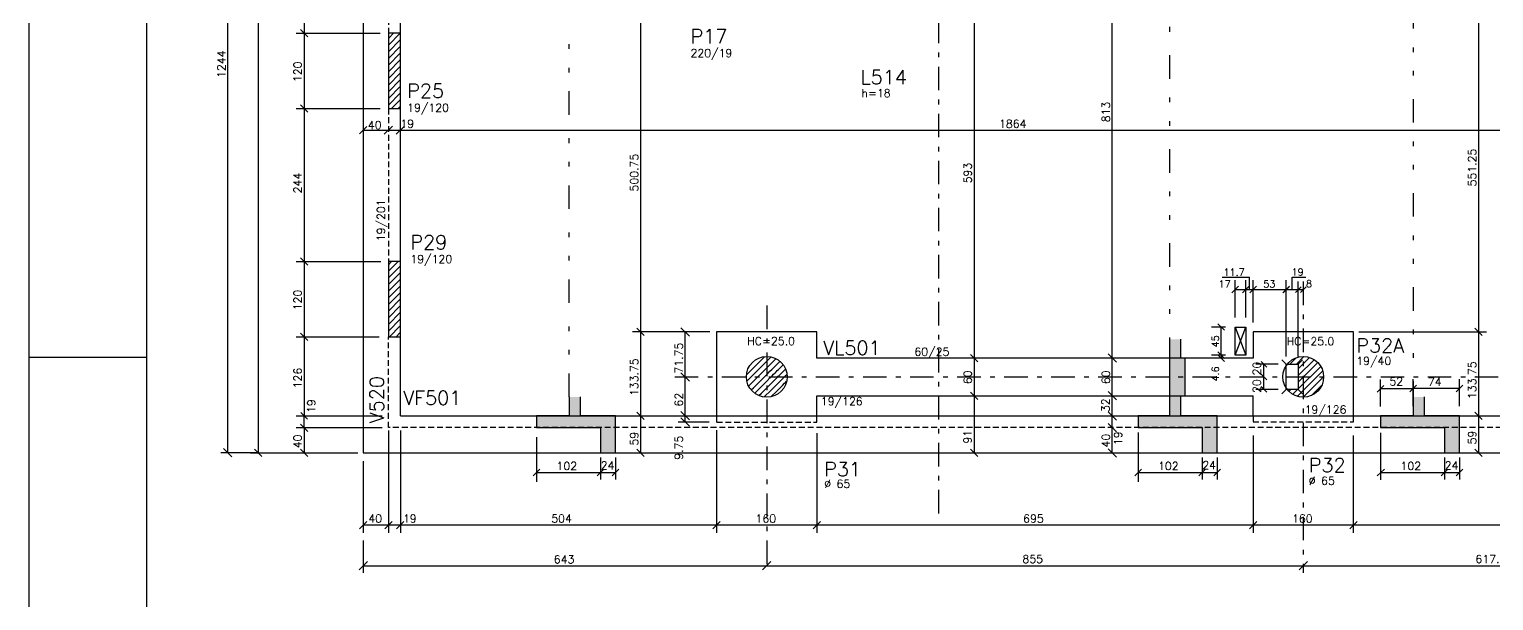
# Model space of a CAD drawing. Extents: x 26307 to 34197, y 0 to 4455.
# Drawn here: x 26307 to 28641, y 1839 to 2750 of the extents above; entities that cross this region are included whole.
import ezdxf

# ---------------------------------------------------------------- set-up
doc = ezdxf.new("R2010")
doc.units = 0
doc.header["$LTSCALE"] = 75
doc.header["$MEASUREMENT"] = 0
for name, pattern in [('ESTILO_TQS_0003', [1, 0.5, -0.2, 0.1, -0.2]), ('ESTILO_TQS_0004', [2, 0.5, -0.4, 0.1, -0.4, 0.1, -0.5]), ('HIDDEN2', [0.1875, 0.125, -0.0625])]:
    doc.linetypes.add(name, pattern=pattern)
doc.layers.get('0').update_dxf_attribs({"color": 3, "linetype": 'CONTINUOUS'})
for name, color, linetype in [('1', 3, 'CONTINUOUS'), ('204', 1, 'ESTILO_TQS_0003'), ('205', 1, 'ESTILO_TQS_0004'), ('210', 3, 'HIDDEN2'), ('212', 3, 'CONTINUOUS'), ('213', 3, 'CONTINUOUS'), ('216', 3, 'CONTINUOUS'), ('220', 5, 'CONTINUOUS'), ('221', 1, 'CONTINUOUS'), ('222', 6, 'CONTINUOUS'), ('226', 4, 'CONTINUOUS'), ('230', 3, 'CONTINUOUS'), ('231', 1, 'CONTINUOUS'), ('233', 6, 'CONTINUOUS'), ('249', 1, 'CONTINUOUS'), ('250', 1, 'CONTINUOUS'), ('253', 253, 'CONTINUOUS')]:
    doc.layers.add(name, color=color, linetype=linetype)
doc.styles.get("Standard").update_dxf_attribs({"font": 'ROMANS.SHX'})

# ---------------------------------------------------------------- blocks, each defined once
blk = doc.blocks.new('_H7A17B2026D-010')
for p, q in [((599.40809, 8607.392387), (615.026682, 8623.010979)), ((599.40809, 8617.998988), (604.42008, 8623.010979)), ((599.40809, 8596.785785), (618.40809, 8615.785785)), ((599.40809, 8586.179183), (618.40809, 8605.179183)), ((599.40809, 8575.572582), (618.40809, 8594.572582)), ((599.40809, 8564.96598), (618.40809, 8583.96598)), ((599.40809, 8554.359378), (618.40809, 8573.359378)), ((599.40809, 8543.752776), (618.40809, 8562.752776)), ((599.40809, 8533.146175), (618.40809, 8552.146175)), ((599.40809, 8522.539573), (618.40809, 8541.539573)), ((599.40809, 8511.932971), (618.40809, 8530.932971)), ((601.092699, 8503.010979), (618.40809, 8520.32637)), ((611.699301, 8503.010979), (618.40809, 8509.719768))]:
    blk.add_line(p, q)
blk = doc.blocks.new('_H7A17B2026D-011')
for p, q in [((599.408085, 8968.01684), (618.402201, 8987.010956)), ((599.408085, 8978.623442), (607.795599, 8987.010956)), ((599.408085, 8957.410238), (618.408085, 8976.410238)), ((599.408085, 8946.803637), (618.408085, 8965.803637)), ((599.408085, 8936.197035), (618.408085, 8955.197035)), ((599.408085, 8925.590433), (618.408085, 8944.590433)), ((599.408085, 8914.983832), (618.408085, 8933.983832)), ((599.408085, 8904.37723), (618.408085, 8923.37723)), ((599.408085, 8893.770628), (618.408085, 8912.770628)), ((599.408085, 8883.164026), (618.408085, 8902.164026)), ((599.408085, 8872.557425), (618.408085, 8891.557425)), ((604.468218, 8867.010956), (618.408085, 8880.950823)), ((615.07482, 8867.010956), (618.408085, 8870.344221))]:
    blk.add_line(p, q)
blk = doc.blocks.new('_H4335135044-006')
for p, q in [((1150.639348, 2306.758936), (1156.426688, 2312.546275)), ((1156.426688, 2312.546275), (1161.514044, 2317.633631)), ((1161.514044, 2317.633631), (1166.158772, 2322.278359)), ((1164.432155, 2309.945141), (1168.726651, 2314.239636)), ((1166.158772, 2322.278359), (1170.548388, 2326.667975)), ((1168.726651, 2314.239636), (1172.647501, 2318.160486)), ((1170.548388, 2326.667975), (1171.825954, 2327.945542)), ((1172.437623, 2307.344007), (1175.939257, 2310.845641)), ((1172.647501, 2318.160486), (1176.352998, 2321.865984)), ((1175.939257, 2310.845641), (1179.13623, 2314.042614)), ((1176.352998, 2321.865984), (1179.971041, 2325.484026)), ((1179.13623, 2314.042614), (1182.157609, 2317.063993)), ((1179.971041, 2325.484026), (1181.906808, 2327.419794)), ((1182.157609, 2317.063993), (1185.107679, 2320.014063)), ((1185.107679, 2320.014063), (1188.081266, 2322.98765)), ((1185.624959, 2309.924741), (1187.962219, 2312.262001)), ((1187.962219, 2312.262001), (1190.244317, 2314.544099)), ((1188.081266, 2322.98765), (1189.771974, 2324.678358)), ((1190.244317, 2314.544099), (1192.544607, 2316.844389)), ((1192.544607, 2316.844389), (1194.938827, 2319.238609)), ((1194.938827, 2319.238609), (1196.149692, 2320.449474)), ((1195.380955, 2309.074135), (1197.007947, 2310.701128)), ((1197.007947, 2310.701128), (1198.701377, 2312.394557)), ((1198.701377, 2312.394557), (1200.523847, 2314.217028)), ((1200.523847, 2314.217028), (1201.26816, 2314.961341)), ((1143.049679, 2299.169266), (1143.764957, 2299.884545)), ((1143.707573, 2289.220558), (1146.486102, 2291.999087)), ((1143.764957, 2299.884545), (1150.639348, 2306.758936)), ((1146.486102, 2291.999087), (1153.743747, 2299.256732)), ((1149.907506, 2284.81389), (1157.804817, 2292.7112)), ((1153.743747, 2299.256732), (1159.546769, 2305.059754)), ((1154.115388, 2278.415171), (1163.014377, 2287.314159)), ((1157.804817, 2292.7112), (1163.722536, 2298.62892)), ((1159.546769, 2305.059754), (1164.432155, 2309.945141)), ((1163.014377, 2287.314159), (1169.123532, 2293.423314)), ((1163.722536, 2298.62892), (1168.454189, 2303.360573)), ((1168.454189, 2303.360573), (1172.437623, 2307.344007)), ((1169.123532, 2293.423314), (1173.701326, 2298.001108)), ((1169.827003, 2283.520184), (1176.121248, 2289.814429)), ((1173.701326, 2298.001108), (1177.36161, 2301.661392)), ((1176.121248, 2289.814429), (1180.442246, 2294.135427)), ((1177.36161, 2301.661392), (1180.44309, 2304.742872)), ((1179.416459, 2282.503038), (1185.538618, 2288.625197)), ((1180.442246, 2294.135427), (1183.680115, 2297.373296)), ((1180.44309, 2304.742872), (1183.151864, 2307.451646)), ((1182.220446, 2274.700423), (1195.704187, 2288.184164)), ((1183.151864, 2307.451646), (1185.624959, 2309.924741)), ((1183.680115, 2297.373296), (1186.26903, 2299.96221)), ((1185.538618, 2288.625197), (1189.228119, 2292.314698)), ((1186.26903, 2299.96221), (1188.448558, 2302.141738)), ((1188.448558, 2302.141738), (1190.36447, 2304.057651)), ((1189.228119, 2292.314698), (1191.760961, 2294.84754)), ((1190.36447, 2304.057651), (1192.113688, 2305.806868)), ((1191.760961, 2294.84754), (1193.658905, 2296.745483)), ((1192.113688, 2305.806868), (1193.76683, 2307.46001)), ((1193.658905, 2296.745483), (1195.17645, 2298.263029)), ((1193.76683, 2307.46001), (1195.380955, 2309.074135)), ((1195.17645, 2298.263029), (1196.454026, 2299.540604)), ((1195.704187, 2288.184164), (1199.450245, 2291.930222)), ((1196.454026, 2299.540604), (1197.577077, 2300.663656)), ((1197.577077, 2300.663656), (1198.602417, 2301.688996)), ((1198.602417, 2301.688996), (1199.57144, 2302.658019)), ((1199.450245, 2291.930222), (1201.250233, 2293.73021)), ((1199.57144, 2302.658019), (1200.517593, 2303.604171)), ((1200.517593, 2303.604171), (1201.471288, 2304.557866)), ((1201.250233, 2293.73021), (1202.33499, 2294.814967)), ((1201.471288, 2304.557866), (1202.463926, 2305.550505)), ((1202.33499, 2294.814967), (1203.079676, 2295.559653)), ((1202.463926, 2305.550505), (1203.532205, 2306.618784)), ((1203.079676, 2295.559653), (1203.637694, 2296.117671)), ((1203.532205, 2306.618784), (1204.724038, 2307.810617)), ((1203.637694, 2296.117671), (1204.083871, 2296.563848)), ((1203.736655, 2285.61003), (1205.655243, 2287.528618)), ((1204.083871, 2296.563848), (1204.459493, 2296.93947)), ((1204.459493, 2296.93947), (1204.789684, 2297.269661)), ((1204.724038, 2307.810617), (1205.093181, 2308.179759)), ((1204.789684, 2297.269661), (1205.091146, 2297.571123)), ((1205.091146, 2297.571123), (1205.37605, 2297.856027)), ((1205.37605, 2297.856027), (1205.65423, 2298.134207)), ((1205.65423, 2298.134207), (1205.934628, 2298.414605)), ((1205.655243, 2287.528618), (1206.898439, 2288.771814)), ((1205.934628, 2298.414605), (1206.226476, 2298.706453)), ((1206.226476, 2298.706453), (1206.540563, 2299.020539)), ((1206.540563, 2299.020539), (1206.890976, 2299.370953)), ((1206.890976, 2299.370953), (1207.297976, 2299.777953)), ((1146.462731, 2281.369115), (1149.907506, 2284.81389)), ((1150.672625, 2274.972408), (1154.115388, 2278.415171)), ((1156.133592, 2269.826773), (1159.382674, 2273.075854)), ((1159.382674, 2273.075854), (1169.827003, 2283.520184)), ((1162.895047, 2265.981626), (1166.675282, 2269.76186)), ((1166.675282, 2269.76186), (1179.416459, 2282.503038)), ((1171.31882, 2263.798797), (1182.220446, 2274.700423)), ((1182.540063, 2264.413438), (1191.34885, 2273.222225)), ((1191.34885, 2273.222225), (1200.236038, 2282.109413)), ((1200.236038, 2282.109413), (1203.736655, 2285.61003))]:
    blk.add_line(p, q)
blk = doc.blocks.new('_H4335135044-008')
for p, q in [((2008.264766, 2315.856216), (2018.257851, 2325.8493)), ((2018.871368, 2315.856216), (2031.182544, 2328.167392)), ((2022.29336, 2308.671606), (2040.260391, 2326.638638)), ((2022.293375, 2298.065019), (2047.538457, 2323.310101)), ((2022.29339, 2287.458433), (2053.390452, 2318.555495)), ((2022.293405, 2276.851847), (2058.074376, 2312.632817)), ((2020.838642, 2264.790481), (2061.331662, 2305.283502)), ((2030.275688, 2263.620926), (2062.773652, 2296.118889)), ((2007.520732, 2272.685775), (2010.691153, 2275.856196)), ((2013.526733, 2268.085174), (2021.29772, 2275.856162)), ((2043.608578, 2266.347214), (2060.035493, 2282.774129))]:
    blk.add_line(p, q)

msp = doc.modelspace()

# ---------------------------------------------------------------- linework, layer by layer
for p, q in [((26307.4, 0), (26307.4, 4455)), ((26307.4, 2227.5), (26494.9, 2227.5))]:
    msp.add_line(p, q)
at = {"layer": '1'}
msp.add_line((26898.7, 2133.9), (31011.7, 2133.9), dxfattribs=at)
for points in [[(26898.7, 2743.9), (26898.7, 3033.9)], [(26898.7, 2379.9), (26898.7, 2623.9)], [(26898.7, 2133.9), (26898.7, 2259.9)], [(28257.7, 2225.9), (27562.7, 2225.9)], [(27562.7, 2165.9), (28257.7, 2165.9)]]:
    msp.add_lwpolyline(points, dxfattribs=at)
at = {"layer": '204'}
for p, q in [((27756.7, 1978), (27756.7, 4094.7)), ((28337.7, 2347.8), (28337.7, 1883.4)), ((27482.7, 2309.7), (27482.7, 1883.4)), ((27336.1, 2195.9), (30585.3, 2195.9))]:
    msp.add_line(p, q, dxfattribs=at)
at = {"layer": '205'}
for p, q in [((27167.7, 2163.8), (27167.7, 3348.9)), ((28124.4, 3008.9), (28124.4, 2255.8)), ((28512.8, 2788.9), (28512.8, 2163.9))]:
    msp.add_line(p, q, dxfattribs=at)
at = {"layer": '210'}
for p, q in [((26879.7, 2114.9), (26879.7, 2259.9)), ((31030.7, 2114.9), (26879.7, 2114.9))]:
    msp.add_line(p, q, dxfattribs=at)
for points in [[(26879.7, 3033.9), (26879.7, 2743.9)], [(26879.7, 2623.9), (26879.7, 2379.9)], [(27402.7, 2133.7), (27402.7, 2123.9), (27562.7, 2123.9), (27562.7, 2133.7)], [(28257.7, 2133.9), (28257.7, 2124.1), (28417.7, 2124.1), (28417.7, 2133.9)]]:
    msp.add_lwpolyline(points, dxfattribs=at)
at = {"layer": '216'}
for p, q in [((26739.4, 2749.7), (26751.1, 2738)), ((26739.4, 2629.7), (26751.1, 2618)), ((26833.8, 2583.5), (26845.5, 2595.2)), ((26873, 2582.7), (26886.3, 2595.9)), ((26892, 2582.7), (26905.3, 2595.9)), ((26739.4, 2385.7), (26751.1, 2374)), ((28223.7, 2329.8), (28234.3, 2340.4)), ((28240.7, 2329.8), (28251.3, 2340.4)), ((28240.7, 2329.8), (28251.3, 2340.4)), ((28252.3, 2329.8), (28263, 2340.4)), ((28252.3, 2329.8), (28263, 2340.4)), ((28305.3, 2329.8), (28316, 2340.4)), ((28306.1, 2330.5), (28315.2, 2339.6)), ((28325.1, 2330.5), (28334.2, 2339.6)), ((28333.1, 2330.5), (28342.2, 2339.6)), ((26739.4, 2265.7), (26751.1, 2254)), ((27275.8, 2273.4), (27287.4, 2261.8)), ((27359.3, 2261), (27346, 2274.2)), ((28212, 2270.1), (28201.4, 2280.7)), ((28611.3, 2273.4), (28623, 2261.8)), ((27807.3, 2231.7), (27819, 2220)), ((28039.9, 2219.2), (28026.7, 2232.5)), ((28201.4, 2235.7), (28212, 2225.1)), ((28212, 2225.1), (28201.4, 2235.7)), ((28201.4, 2231.2), (28212, 2220.6)), ((28279.4, 2211.3), (28270.4, 2220.4)), ((27359.3, 2189.2), (27346, 2202.5)), ((28279.4, 2191.3), (28270.4, 2200.4)), ((27807.3, 2171.7), (27819, 2160)), ((28039.9, 2159.2), (28026.7, 2172.5)), ((28279.4, 2171.3), (28270.4, 2180.4)), ((28455.5, 2171.5), (28466.1, 2182.1)), ((28518.1, 2182.5), (28507.5, 2171.9)), ((28592.1, 2182.5), (28581.5, 2171.9)), ((26750.5, 2128.6), (26739.9, 2139.2)), ((27275.8, 2139.7), (27287.4, 2128)), ((27359.3, 2127.2), (27346, 2140.5)), ((27359.3, 2117.3), (27346, 2130.5)), ((28039.9, 2127), (28026.7, 2140.3)), ((28611.3, 2139.7), (28623, 2128)), ((26739.4, 2120.7), (26751.1, 2109)), ((28039.9, 2108), (28026.7, 2121.3)), ((26630.3, 2068.2), (26617.1, 2081.5)), ((26666.4, 2080.7), (26678, 2069)), ((26739.4, 2080.7), (26751.1, 2069)), ((27275.8, 2080.7), (27287.4, 2069)), ((27807.3, 2080.7), (27819, 2069)), ((28039.9, 2068), (28026.7, 2081.3)), ((28611.3, 2080.7), (28623, 2069)), ((27110.4, 2038.3), (27121, 2048.9)), ((27212.4, 2038), (27223, 2048.6)), ((27236.4, 2038), (27247, 2048.6)), ((28069.1, 2038.3), (28079.7, 2048.9)), ((28069.1, 2038.3), (28079.7, 2048.9)), ((28171.1, 2038.3), (28181.7, 2048.9)), ((28195.1, 2038.3), (28205.7, 2048.9)), ((28455.5, 2037.9), (28467.1, 2048.5)), ((28557.5, 2038), (28568.1, 2048.6)), ((28581.5, 2038), (28592.1, 2048.6)), ((26833.8, 1953.8), (26845.5, 1965.5)), ((26873.8, 1953.8), (26885.5, 1965.5)), ((26892.8, 1953.8), (26904.5, 1965.5)), ((27396.8, 1953.8), (27408.5, 1965.5)), ((27556.8, 1953.8), (27568.5, 1965.5)), ((28251.8, 1953.8), (28263.5, 1965.5)), ((28411.8, 1953.8), (28423.5, 1965.5)), ((26833, 1888.1), (26846.3, 1901.3)), ((27476, 1888.1), (27489.3, 1901.3)), ((28331, 1888.1), (28344.3, 1901.3))]:
    msp.add_line(p, q, dxfattribs=at)
at = {"layer": '220'}
for p, q in [((28124.4, 2255.8), (28124.4, 2133.9)), ((28142.4, 2225.9), (28142.4, 2255.8)), ((28149.4, 2225.9), (28142.4, 2225.9)), ((28149.4, 2165.9), (28149.4, 2225.9)), ((27167.7, 2163.8), (27167.7, 2133.9)), ((27185.7, 2133.9), (27185.7, 2163.8)), ((28142.4, 2133.9), (28142.4, 2165.9)), ((28142.4, 2165.9), (28149.4, 2165.9)), ((27167.7, 2133.9), (27115.7, 2133.9)), ((27115.7, 2133.9), (27115.7, 2114.9)), ((27241.7, 2133.9), (27185.7, 2133.9)), ((27241.7, 2074.9), (27241.7, 2133.9)), ((28124.4, 2133.9), (28074.4, 2133.9)), ((28074.4, 2133.9), (28074.4, 2114.9)), ((28200.4, 2133.9), (28142.4, 2133.9)), ((28200.4, 2074.9), (28200.4, 2133.9)), ((27115.7, 2114.9), (27217.7, 2114.9)), ((27217.7, 2114.9), (27217.7, 2074.9)), ((28074.4, 2114.9), (28176.4, 2114.9)), ((28176.4, 2114.9), (28176.4, 2074.9)), ((27217.7, 2074.9), (27241.7, 2074.9)), ((28176.4, 2074.9), (28200.4, 2074.9))]:
    msp.add_line(p, q, dxfattribs=at)
msp.add_lwpolyline([(28512.8, 2163.9), (28512.8, 2133.9), (28460.8, 2133.9), (28460.8, 2114.9), (28562.8, 2114.9), (28562.8, 2074.9), (28586.8, 2074.9), (28586.8, 2133.9), (28530.8, 2133.9), (28530.8, 2163.9)], dxfattribs=at)
at = {"layer": '222'}
for p, q in [((26494.9, 75), (26494.9, 4380)), ((28303.6, 2222.9), (28310.7, 2215.9)), ((28329.7, 2215.9), (28336.7, 2222.9)), ((28303.6, 2168.8), (28310.7, 2175.9)), ((28329.7, 2175.9), (28336.7, 2168.8))]:
    msp.add_line(p, q, dxfattribs=at)
for points in [[(26879.7, 2623.9), (26898.7, 2623.9), (26898.7, 2743.9), (26879.7, 2743.9), (26879.7, 2623.9)], [(26879.7, 2259.9), (26898.7, 2259.9), (26898.7, 2379.9), (26879.7, 2379.9), (26879.7, 2259.9)], [(28310.7, 2215.9), (28329.7, 2215.9), (28329.7, 2175.9), (28310.7, 2175.9), (28310.7, 2215.9)]]:
    msp.add_lwpolyline(points, dxfattribs=at)
for centre in [(27482.7, 2195.9), (28337.7, 2195.9)]:
    msp.add_circle(centre, 32.5, dxfattribs=at)
at = {"layer": '230'}
for p, q in [((27562.7, 2133.7), (27562.7, 2165.9)), ((28257.7, 2133.7), (28257.7, 2165.9))]:
    msp.add_line(p, q, dxfattribs=at)
for points in [[(28707.2, 3552.9), (28369.7, 3552.9), (28369.7, 3840.9), (26839.7, 3840.9), (26839.7, 2074.9), (31070.7, 2074.9), (31070.7, 3840.9), (29540.7, 3840.9), (29540.7, 3552.9), (29203.2, 3552.9)], [(27562.7, 2225.9), (27562.7, 2267.6), (27402.7, 2267.6), (27402.7, 2133.7)], [(28229, 2230.4), (28229, 2275.4), (28246, 2275.4), (28246, 2230.4), (28229, 2230.4)], [(28417.7, 2133.7), (28417.7, 2267.6), (28257.7, 2267.6), (28257.7, 2225.9)]]:
    msp.add_lwpolyline(points, dxfattribs=at)
at = {"layer": '249'}
for p, q in [((28229, 2230.4), (28246, 2275.4)), ((28229, 2275.4), (28246, 2230.4))]:
    msp.add_line(p, q, dxfattribs=at)
at = {"layer": '250'}
for p, q in [((26672.2, 3840.9), (26672.2, 2074.9)), ((26623.7, 2074.9), (26623.7, 3318.9)), ((28033.3, 2226.1), (28033.3, 3038.9)), ((26745.2, 3033.9), (26745.2, 2743.9)), ((27813.2, 2818.9), (27813.2, 2225.9)), ((28617.1, 2818.9), (28617.1, 2267.8)), ((27281.6, 2768.4), (27281.6, 2267.8)), ((26732.7, 2743.9), (26866.3, 2743.9)), ((26745.2, 2743.9), (26745.2, 2623.9)), ((26732.7, 2623.9), (26866.7, 2623.9)), ((26745.2, 2623.9), (26745.2, 2379.9)), ((26839.7, 2589.3), (26879.7, 2589.3)), ((26879.7, 2589.3), (26898.7, 2589.3)), ((26898.7, 2589.3), (28762.7, 2589.3)), ((26732.7, 2379.9), (26867.4, 2379.9)), ((26745.2, 2379.9), (26745.2, 2259.9)), ((28208.3, 2355.1), (28251.8, 2355.1)), ((28229, 2290.4), (28229, 2350.1)), ((28229, 2335.1), (28246, 2335.1)), ((28246, 2290.4), (28246, 2350.1)), ((28246, 2290.4), (28246, 2350.1)), ((28246, 2335.1), (28257.7, 2335.1)), ((28251.8, 2335.1), (28251.8, 2355.1)), ((28257.7, 2282.6), (28257.7, 2350.1)), ((28257.7, 2335.3), (28257.7, 2350.1)), ((28257.7, 2335.1), (28310.7, 2335.1)), ((28310.7, 2333.8), (28310.7, 2350.1)), ((28310.7, 2228.6), (28310.7, 2347.8)), ((28310.7, 2335.1), (28329.7, 2335.1)), ((28320.2, 2335.1), (28320.2, 2355.1)), ((28320.2, 2355.1), (28341.6, 2355.1)), ((28329.7, 2228.6), (28329.7, 2347.8)), ((28329.7, 2335.1), (28337.7, 2335.1)), ((27391.9, 2267.6), (27268.9, 2267.6)), ((27281.6, 2267.6), (27281.6, 2133.9)), ((27352.7, 2195.9), (27352.7, 2267.6)), ((28214, 2275.4), (28191.7, 2275.4)), ((28206.7, 2230.4), (28206.7, 2275.4)), ((28426.4, 2267.6), (28629.9, 2267.6)), ((28617.1, 2267.6), (28617.1, 2132.1)), ((26732.7, 2259.9), (26865.2, 2259.9)), ((26745.2, 2259.9), (26745.2, 2134.9)), ((27813.2, 2225.9), (27813.2, 2165.9)), ((28033.3, 2165.9), (28033.3, 2225.9)), ((28214, 2230.4), (28191.7, 2230.4)), ((28214, 2230.4), (28191.7, 2230.4)), ((28212.4, 2225.9), (28191.7, 2225.9)), ((28206.7, 2230.4), (28206.7, 2225.9)), ((27352.7, 2133.9), (27352.7, 2195.9)), ((28297.9, 2215.9), (28262.2, 2215.9)), ((28274.9, 2195.9), (28274.9, 2215.9)), ((28274.9, 2175.9), (28274.9, 2195.9)), ((28297.9, 2175.9), (28262.2, 2175.9)), ((28460.8, 2148.4), (28460.8, 2191.8)), ((28460.8, 2177.2), (28512.8, 2177.2)), ((28512.8, 2148.9), (28512.8, 2192.2)), ((28586.8, 2177.2), (28512.8, 2177.2)), ((28586.8, 2148.9), (28586.8, 2192.2)), ((27813.2, 2165.9), (27813.2, 2074.9)), ((28033.3, 2133.7), (28033.3, 2165.9)), ((26732.7, 2133.9), (26869.8, 2133.9)), ((26745.2, 2114.8), (26745.2, 2134.8)), ((27281.6, 2133.9), (27281.6, 2074.9)), ((27390.7, 2123.9), (27341.4, 2123.9)), ((27352.7, 2133.7), (27352.7, 2133.7)), ((27352.7, 2123.9), (27352.7, 2133.7)), ((28033.3, 2114.7), (28033.3, 2133.7)), ((28617.1, 2132.1), (28617.1, 2074.9)), ((26732.7, 2114.9), (26869.8, 2114.9)), ((26745.2, 2114.9), (26745.2, 2074.9)), ((26879.7, 2110.1), (26879.7, 1946.9)), ((26898.7, 2110.1), (26898.7, 1946.9)), ((27402.7, 2110.7), (27402.7, 1946.9)), ((27562.7, 2106.1), (27562.7, 1946.9)), ((28033.3, 2074.7), (28033.3, 2114.7)), ((28074.4, 2107.3), (28074.4, 2032.4)), ((28257.7, 2102.4), (28257.7, 1946.9)), ((28417.7, 1946.9), (28417.7, 2102.4)), ((28460.8, 2106.9), (28460.8, 2031.9)), ((27115.7, 2099.9), (27115.7, 2028.6)), ((28074.4, 2092.3), (28074.4, 2028.6)), ((26672, 2074.9), (26612.5, 2074.9)), ((26659.7, 2074.9), (26831.2, 2074.9)), ((26839.7, 2061.4), (26839.7, 1946.9)), ((27217.7, 2067.3), (27217.7, 2032.1)), ((27241.7, 2067.3), (27241.7, 2032.1)), ((28176.4, 2067.5), (28176.4, 2032.4)), ((28200.4, 2067.5), (28200.4, 2032.4)), ((28562.8, 2067.3), (28562.8, 2032.1)), ((28586.8, 2067.3), (28586.8, 2032.1)), ((27115.7, 2043.6), (27217.7, 2043.6)), ((27217.7, 2043.3), (27241.7, 2043.3)), ((28074.4, 2043.6), (28176.4, 2043.6)), ((28176.4, 2043.6), (28200.4, 2043.6)), ((28460.8, 2043.6), (28562.8, 2043.6)), ((28562.8, 2043.3), (28586.8, 2043.3)), ((26839.7, 1959.7), (26879.7, 1959.7)), ((26879.7, 1959.7), (26898.7, 1959.7)), ((26898.7, 1959.7), (27402.7, 1959.7)), ((27402.7, 1959.7), (27562.7, 1959.7)), ((27562.7, 1959.7), (28257.7, 1959.7)), ((28257.7, 1959.7), (28417.7, 1959.7)), ((28417.7, 1959.7), (28945.7, 1959.7)), ((26839.7, 1934.9), (26839.7, 1883.4)), ((26839.7, 1894.7), (27482.7, 1894.7)), ((27482.7, 1894.7), (28337.7, 1894.7)), ((28337.7, 1894.7), (28955.2, 1894.7))]:
    msp.add_line(p, q, dxfattribs=at)
at = {"layer": '253'}
for points in [[(28124.4, 2133.9), (28142.4, 2165.9), (28142.4, 2255.8)], [(28124.4, 2133.9), (28142.4, 2255.8), (28124.4, 2255.8)], [(28142.4, 2165.9), (28142.4, 2225.9), (28142.4, 2255.8)], [(28142.4, 2225.9), (28142.4, 2165.9), (28149.4, 2165.9)], [(28142.4, 2225.9), (28149.4, 2165.9), (28149.4, 2225.9)], [(27185.7, 2133.9), (27185.7, 2163.8), (27167.7, 2163.8)], [(27185.7, 2133.9), (27167.7, 2163.8), (27167.7, 2133.9)], [(27185.7, 2133.9), (27185.7, 2163.8), (27185.7, 2163.8)], [(28142.4, 2133.9), (28142.4, 2165.9), (28124.4, 2133.9)], [(28530.8, 2163.9), (28512.8, 2163.9), (28530.8, 2133.9)], [(28512.8, 2163.9), (28512.8, 2133.9), (28530.8, 2133.9)], [(27115.7, 2133.9), (27115.7, 2114.9), (27217.7, 2114.9)], [(27115.7, 2133.9), (27217.7, 2114.9), (27167.7, 2133.9)], [(27185.7, 2133.9), (27167.7, 2133.9), (27217.7, 2114.9)], [(27185.7, 2133.9), (27217.7, 2114.9), (27241.7, 2133.9)], [(27217.7, 2114.9), (27241.7, 2074.9), (27241.7, 2133.9)], [(28074.4, 2133.9), (28074.4, 2114.9), (28176.4, 2114.9)], [(28074.4, 2133.9), (28176.4, 2114.9), (28124.4, 2133.9)], [(28176.4, 2114.9), (28142.4, 2133.9), (28124.4, 2133.9)], [(28200.4, 2133.9), (28142.4, 2133.9), (28176.4, 2114.9)], [(28200.4, 2074.9), (28200.4, 2133.9), (28176.4, 2114.9)], [(28512.8, 2133.9), (28460.8, 2133.9), (28562.8, 2114.9)], [(28562.8, 2114.9), (28460.8, 2133.9), (28460.8, 2114.9)], [(28530.8, 2133.9), (28512.8, 2133.9), (28562.8, 2114.9)], [(28586.8, 2133.9), (28530.8, 2133.9), (28562.8, 2114.9)], [(28586.8, 2074.9), (28586.8, 2133.9), (28562.8, 2114.9)], [(27217.7, 2114.9), (27217.7, 2074.9), (27241.7, 2074.9)], [(28200.4, 2074.9), (28176.4, 2114.9), (28176.4, 2074.9)], [(28562.8, 2074.9), (28586.8, 2074.9), (28562.8, 2114.9)]]:
    msp.add_solid(points, dxfattribs=at)

# ---------------------------------------------------------------- block references
at = {"layer": '221'}
for name in ['_H7A17B2026D-011', '_H7A17B2026D-010']:
    msp.add_blockref(name, (26280.2, -6243.2), dxfattribs=at)
at = {"layer": '231'}
for name in ['_H4335135044-006', '_H4335135044-008']:
    msp.add_blockref(name, (26307.4, -100), dxfattribs=at)

# ---------------------------------------------------------------- texts
at = {"layer": '212'}
msp.add_text('19/201', height=12.75, rotation=90, dxfattribs=at).set_placement((26874.2, 2412.2))
for s, p in [('60/25', (27718, 2229.6)), ('19/126', (27568.9, 2150.7)), ('19/126', (28339.9, 2137.3))]:
    msp.add_text(s, height=12.75, dxfattribs=at).set_placement(p)
at = {"layer": '213'}
for s, p in [('220/19', (27361.2, 2705.8)), ('19/120', (26909.6, 2618.8)), ('19/120', (26914.7, 2377.4)), ('19/40', (28422.2, 2214.9)), ('%%c 65', (27574.2, 2018.9)), ('%%c 65', (28346.5, 2023.8))]:
    msp.add_text(s, height=12.75, dxfattribs=at).set_placement(p)
at = {"layer": '216'}
for s, height, p in [('1244', 12.75, (26619.9, 2672.6)), ('120', 12.75, (26741.4, 2666)), ('813', 12.75, (28029.5, 2601.9)), ('500.75', 12.75, (27277.8, 2491.5)), ('551.25', 12.75, (28613.3, 2499.6)), ('593', 12.75, (27809.3, 2504.5)), ('244', 12.75, (26741.4, 2488.5)), ('120', 12.75, (26741.4, 2302)), ('71.75', 12.75, (27348.8, 2201.1)), ('45', 11.25, (28203.3, 2242.8)), ('133.75', 12.75, (27277.8, 2165.3)), ('20', 12.75, (28270.1, 2198.2)), ('133.75', 12.75, (28613.3, 2160.5)), ('126', 12.75, (26741.4, 2177.5)), ('60', 12.75, (27809.3, 2184.4)), ('60', 12.75, (28029.5, 2184.4)), ('4.6', 11.25, (28203.3, 2188.4)), ('20', 12.75, (28270.1, 2170.2)), ('19', 12.75, (26763.2, 2138.3)), ('62', 12.75, (27348.8, 2148.6)), ('32', 12.75, (28029, 2139.7)), ('40', 12.75, (26741.4, 2082)), ('59', 12.75, (27277.8, 2086.3)), ('91', 12.75, (27809.1, 2089.4)), ('40', 12.75, (28029.5, 2083.2)), ('19', 12.75, (28048.9, 2086.9)), ('59', 12.75, (28613.3, 2088.2)), ('9.75', 12.75, (27348.8, 2063.7))]:
    msp.add_text(s, height=height, rotation=90, dxfattribs=at).set_placement(p)
for s, height, p in [('h=18', 12.75, (27633.7, 2642.1)), ('40', 12.75, (26846.9, 2591)), ('19', 12.75, (26898.7, 2593.1)), ('1864', 12.75, (27852.8, 2593.1)), ('11.7', 11.25, (28210.5, 2357.2)), ('19', 11.25, (28319.2, 2357.5)), ('17', 11.25, (28202.7, 2338.4)), ('53', 11.25, (28274, 2338.4)), ('8', 11.2, (28341.9, 2338.9)), ('HC=25.0', 12.75, (27451.6, 2246.6)), ('HC=25.0', 12.75, (28311.3, 2246.3)), ('52', 12.75, (28475, 2182.3)), ('74', 12.75, (28536.3, 2181.7)), ('102', 12.75, (27147.6, 2047.4)), ('24', 12.75, (27218.1, 2048.4)), ('102', 12.75, (28106.2, 2047.4)), ('24', 12.75, (28176.8, 2048.6)), ('102', 12.75, (28492.7, 2047.4)), ('24', 12.75, (28563.2, 2048.4)), ('40', 12.75, (26847.7, 1963.5)), ('19', 12.75, (26902.9, 1963.5)), ('504', 12.75, (27139.3, 1963.5)), ('160', 12.75, (27464.8, 1963.5)), ('695', 12.75, (27891.3, 1963.5)), ('160', 12.75, (28319.8, 1963.5)), ('643', 12.75, (27143.3, 1898.5)), ('855', 12.75, (27890.2, 1899)), ('617.5', 12.75, (28612.2, 1899))]:
    msp.add_text(s, height=height, dxfattribs=at).set_placement(p)
at = {"layer": '220'}
for s, p in [('P17', (27361.2, 2727.7)), ('P25', (26909.6, 2640.7)), ('P29', (26914.7, 2399.2)), ('P32A', (28422.2, 2234.7)), ('P31', (27574.2, 2037.3)), ('P32', (28346.5, 2043.7))]:
    msp.add_text(s, height=22.5, dxfattribs=at).set_placement(p)
at = {"layer": '226'}
msp.add_text('L514', height=22.5, dxfattribs=at).set_placement((27631.8, 2662.7))
at = {"layer": '233'}
for s, p in [('VL501', (27572.6, 2231)), ('VF501', (26903.4, 2151.2))]:
    msp.add_text(s, height=22.5, dxfattribs=at).set_placement(p)
msp.add_text('V520', height=22.5, rotation=90, dxfattribs=at).set_placement((26872.4, 2122))

doc.saveas('drawing.dxf')
